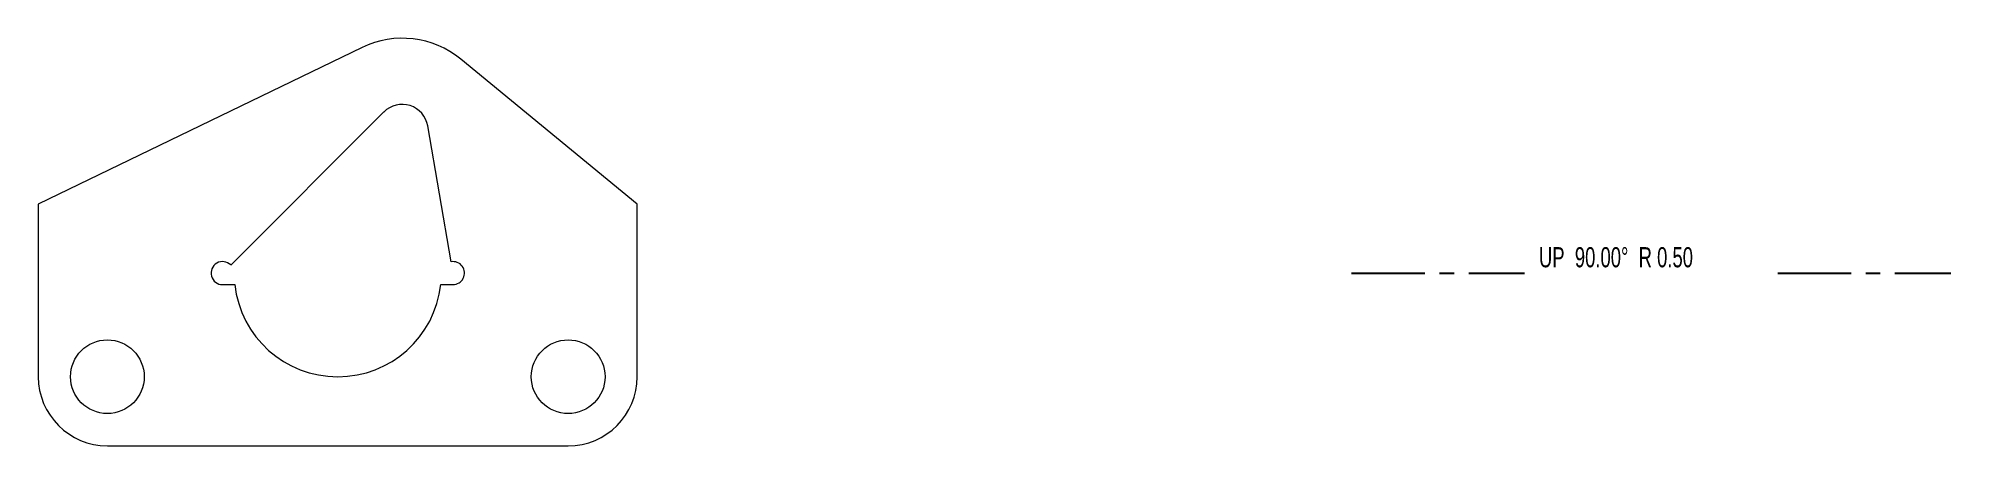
# Model space of a CAD drawing. Header units: millimetres. Extents: x 157 to 489, y 405 to 475.
import ezdxf

# ---------------------------------------------------------------- set-up
doc = ezdxf.new("R2010")
doc.units = ezdxf.units.MM
doc.linetypes.add('CENTERX2', pattern=[20.32, 12.7, -2.54, 2.54, -2.54])
doc.styles.add('SLDTEXTSTYLE0', font='TXT', dxfattribs={"width": 0.684211})

msp = doc.modelspace()

# ---------------------------------------------------------------- linework, layer by layer
at = {"color": 7, "linetype": 'Continuous', "lineweight": 15}
for p, q in [((213.48, 473.82), (157.26, 446.6)), ((261.26, 446.6), (230.6, 471.78)), ((217.26, 462.6), (190.68, 436.01)), ((228.93, 436.57), (224.89, 460.17)), ((157.26, 446.6), (157.26, 416.6)), ((261.26, 416.6), (261.26, 446.6)), ((189.26, 432.6), (191.38, 432.6)), ((227.15, 432.6), (229.26, 432.6)), ((169.26, 404.6), (249.26, 404.6))]:
    msp.add_line(p, q, dxfattribs=at)
at = {"color": 7, "linetype": 'CENTERX2'}
for p, q in [((385.26, 434.6), (415.26, 434.6)), ((459.26, 434.6), (489.26, 434.6))]:
    msp.add_line(p, q, dxfattribs=at)
at = {"color": 7, "linetype": 'Continuous', "lineweight": 15}
for centre in [(169.26, 416.6), (249.26, 416.6)]:
    msp.add_circle(centre, 6.4, dxfattribs=at)
for centre, radius, start, end in [((220.45, 459.41), 16, 50.6056, 115.835), ((220.45, 459.41), 4.5, 9.7103, 135), ((189.26, 434.6), 2, 45, 270), ((229.26, 434.6), 2, 270, 99.7103), ((209.26, 434.6), 18, 186.3794, 353.6206), ((169.26, 416.6), 12, 180, 270), ((249.26, 416.6), 12, 270, 0)]:
    msp.add_arc(centre, radius, start, end, dxfattribs=at)

# ---------------------------------------------------------------- texts
at = {"color": 7, "linetype": 'Continuous', "lineweight": 0, "insert": (417.78, 439.11), "char_height": 3.5, "attachment_point": 1, "style": 'SLDTEXTSTYLE0'}
msp.add_mtext('UP  90.00°  R 0.50 ', dxfattribs=at)

doc.saveas('drawing.dxf')
